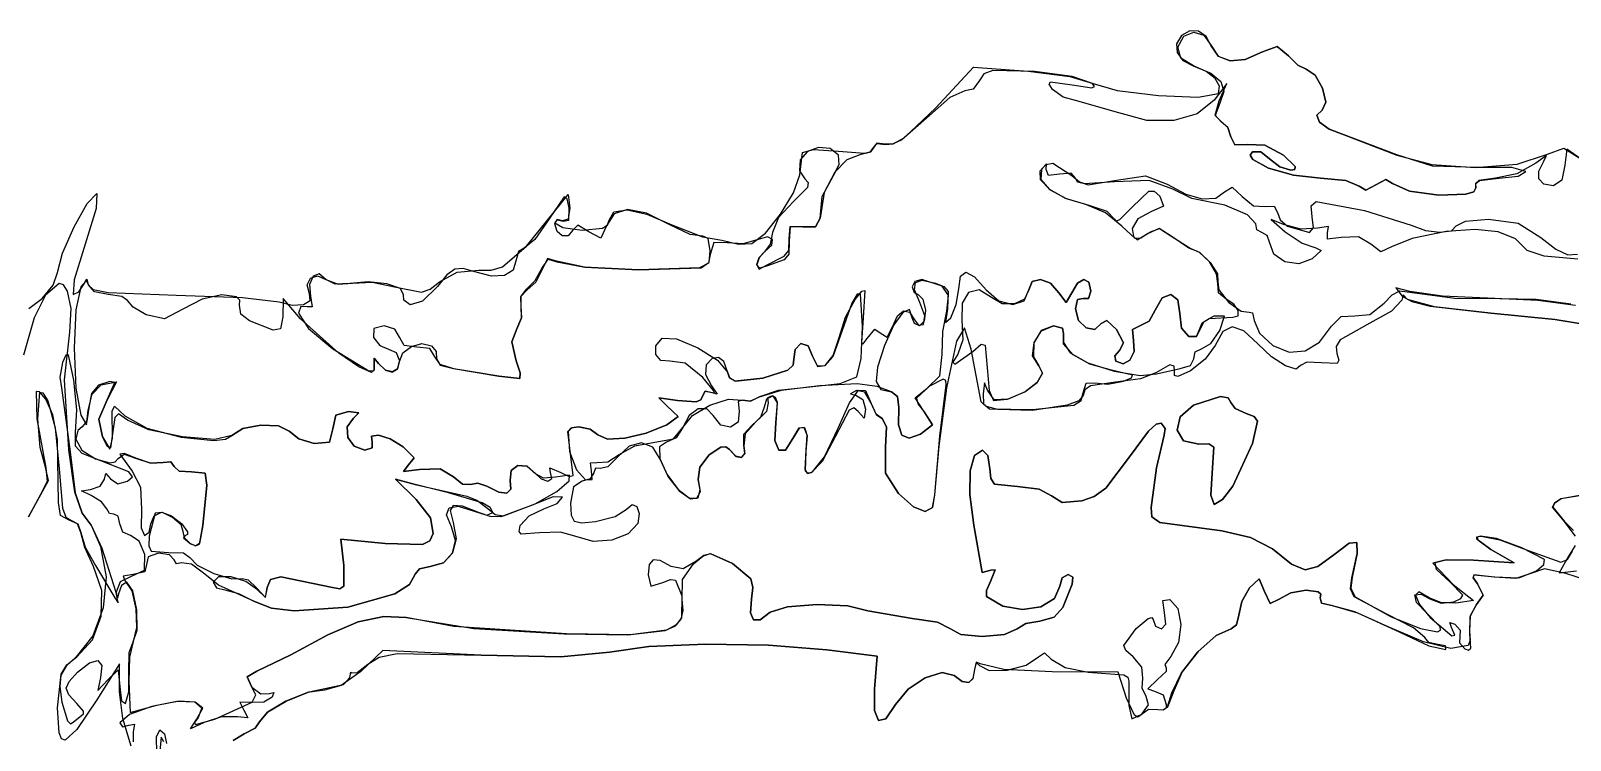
# Model space of a CAD drawing. Extents: x 0 to 397, y 0 to 706.
# Drawn here: x 139.5 to 209.4, y 542.5 to 574.7 of the extents above; entities that cross this region are included whole.
import ezdxf

# ---------------------------------------------------------------- set-up
doc = ezdxf.new("R2010")
doc.units = 0

msp = doc.modelspace()

# ---------------------------------------------------------------- linework, layer by layer
at = {"layer": 'Layer 1', "color": 7}
for points in [[(191.793757, 574.439503), (191.572218, 574.059297), (191.601802, 573.665596), (191.860184, 573.315949), (192.325041, 573.067902), (193.118604, 572.738182), (193.580313, 572.352601), (193.717775, 571.900543), (193.538597, 571.371393), (193.326225, 570.812284), (193.586928, 570.542365), (193.89843, 570.270637), (194.0279, 569.841747), (194.207773, 569.475696), (194.789548, 569.499906), (195.581005, 569.461144), (196.424321, 569.012014), (196.950225, 568.494576), (196.945914, 568.366992), (196.764399, 568.324802), (196.259574, 568.479098), (195.794965, 568.850088), (195.387462, 569.159563), (195.019912, 569.165825), (194.914579, 569.007267), (195.026234, 568.821684), (195.747031, 568.428827), (196.875353, 568.106019), (198.10425, 567.972024), (199.249544, 567.863324), (199.85932, 567.60196), (200.160769, 567.430245), (200.612501, 567.667577), (201.06882, 567.9087), (201.374855, 567.723316), (202.146121, 567.374385), (203.47966, 567.203321), (204.705977, 567.244188), (205.06971, 567.354741), (205.155576, 567.531051), (205.154336, 567.726755), (205.32663, 567.86425), (206.209677, 567.972024), (207.073983, 568.059733), (207.433464, 568.270474), (206.785852, 568.447657), (205.228601, 568.454977), (203.190338, 568.51883), (201.563238, 569.021891), (199.178812, 569.934881), (198.503258, 570.190656), (198.063813, 570.51767), (197.932276, 570.834895), (198.18045, 571.061301), (198.347033, 571.418318), (198.201308, 572.046566), (197.862503, 572.644585), (197.449847, 572.910916), (197.071139, 573.0922), (196.645866, 573.528277), (196.138835, 573.950112), (195.465118, 573.704667), (194.688907, 573.358757), (194.001265, 573.292445), (193.465759, 573.498391), (193.145955, 573.96925), (192.906049, 574.400808), (192.559153, 574.6375), (192.167608, 574.65763), (191.793757, 574.439503)], [(139.44331, 562.055628), (140.052866, 562.503965), (140.551165, 563.113301), (140.758422, 563.681891), (140.983924, 564.557199), (141.507811, 565.754373), (142.10115, 566.811451), (142.535012, 567.266468), (142.504453, 566.592883), (142.005845, 564.973411), (141.504195, 563.353939), (141.466095, 562.680354), (141.72446, 562.809824), (141.935995, 563.121327), (142.083809, 563.38591), (142.141665, 563.121327), (142.365442, 562.914621), (143.056109, 562.773928), (146.138286, 562.65566), (149.148541, 562.556), (150.812595, 562.351565), (151.41412, 562.207461), (151.920097, 562.239867), (152.219369, 562.419579), (152.200776, 562.717396), (152.092529, 563.124976), (152.242316, 563.425068), (152.557071, 563.535455), (152.943727, 563.373916), (153.49728, 563.160044), (154.152697, 563.205993), (155.034422, 563.247797), (156.131782, 563.02396), (157.288541, 562.796991), (157.681282, 562.934316), (158.09605, 563.256088), (158.903558, 563.700412), (159.878284, 563.789135), (160.451328, 563.788827), (160.954786, 563.945945), (162.053513, 564.883805), (163.579984, 566.766582), (163.942948, 567.229118), (164.020956, 566.628293), (163.933555, 566.112663), (163.688992, 566.031745), (163.439843, 566.096568), (163.336214, 565.94602), (163.698914, 565.721389), (164.570937, 565.607353), (165.503417, 565.702074), (165.730904, 565.849745), (165.80566, 566.06667), (166.020188, 566.446243), (166.614095, 566.532557), (167.512868, 566.331336), (168.641995, 565.8483), (170.038996, 565.310314), (170.917766, 565.150858), (171.679193, 564.968825), (172.275256, 565.000575), (172.896035, 565.478501), (173.5905, 566.334517), (174.172121, 567.302054), (174.454365, 568.114546), (174.579954, 569.140072), (175.078253, 569.27232), (176.212611, 569.188403), (177.400194, 569.106338), (177.699752, 569.180812), (177.800112, 569.331983), (177.962478, 569.539328), (178.352915, 569.501669), (178.702088, 569.523343), (179.194996, 569.803647), (180.624453, 571.149143), (182.342834, 573.008988), (184.828861, 572.830835), (186.722838, 572.590594), (187.785493, 572.26251), (188.868819, 571.946636), (190.741067, 571.719629), (192.55643, 571.649586), (193.4691, 571.804604), (193.523218, 572.139297), (193.325784, 572.490625), (192.915756, 572.815297), (192.332096, 573.070019), (191.768181, 573.412787), (191.630773, 573.907161), (191.89937, 574.406772), (192.347089, 574.592785), (192.813859, 574.456536), (193.139605, 573.989358), (193.461542, 573.505931), (193.99637, 573.292445), (194.684194, 573.356243), (195.465118, 573.704667), (196.138835, 573.950112), (196.645866, 573.528277), (197.071139, 573.0922), (197.449847, 572.910916), (197.862503, 572.644585), (198.201308, 572.046566), (198.347033, 571.418318), (198.18045, 571.061301), (197.932276, 570.834895), (198.063813, 570.51767), (198.503258, 570.190656), (199.178812, 569.934881), (201.563238, 569.019422), (203.158688, 568.583416), (205.134674, 568.447613), (207.038033, 568.609003), (208.415598, 569.064577), (209.154932, 569.329029), (209.883154, 568.871961)], [(209.90291, 568.853969), (209.291899, 569.28158), (209.197354, 568.555872), (209.061314, 567.869939), (208.689001, 567.619246), (208.243927, 567.703014), (208.015812, 567.936438), (208.015107, 568.292694), (208.252262, 568.744961), (208.369075, 569.002974), (207.889253, 568.642655), (207.02702, 568.168962), (206.048105, 567.972024), (205.295321, 567.86134), (205.148438, 567.723481), (205.155576, 567.531051), (205.06971, 567.354741), (204.705977, 567.244188), (203.47966, 567.203321), (202.146121, 567.374385), (201.374855, 567.723316), (201.06882, 567.9087), (200.612501, 567.667577), (200.160769, 567.430245), (199.85932, 567.60196), (199.249544, 567.863324), (198.10425, 567.972024), (196.875353, 568.106019), (195.747031, 568.428827), (195.026234, 568.821684), (194.914579, 569.007267), (195.019912, 569.165825), (195.387462, 569.159563), (195.794965, 568.850088), (196.259574, 568.479098), (196.764399, 568.324802), (196.945914, 568.366992), (196.950225, 568.494576), (196.424321, 569.012014), (195.581005, 569.461144), (194.789548, 569.499906), (194.207773, 569.475696), (194.0279, 569.841747), (193.89843, 570.267418), (193.586928, 570.531428), (193.32521, 570.82591), (193.498733, 571.473346), (193.851511, 572.266038), (193.2786, 571.515326), (192.505922, 570.89474), (191.442434, 570.580244), (190.212589, 570.588474), (188.940841, 570.936065), (186.97234, 571.499804), (186.414245, 571.645325), (185.941875, 571.995104), (185.780237, 572.237755), (185.844156, 572.345898), (186.82382, 572.19901), (187.714894, 572.06641), (187.838283, 572.126233), (187.753743, 572.270624), (186.829906, 572.580936), (185.119197, 572.816371), (183.221031, 572.855265), (182.820347, 572.698599), (182.616943, 572.396213)], [(182.616943, 572.396213), (182.328282, 572.012611), (181.958659, 571.93619), (181.268581, 571.628259), (180.20888, 570.687709), (179.089295, 569.714174), (178.66191, 569.509436), (178.343037, 569.50555), (177.959524, 569.552117), (177.800112, 569.3722), (177.61777, 569.130767), (177.179575, 569.030358), (176.591406, 568.797128), (176.049275, 568.236607), (175.565704, 567.318811), (175.384288, 566.153101), (175.169182, 565.752477), (174.594771, 565.761164), (174.018729, 565.760371), (173.97741, 565.114522), (173.957522, 564.519298), (173.743165, 564.266444), (172.949414, 563.977166), (172.636853, 563.881343), (172.508442, 564.049838), (172.612071, 564.363017), (172.86122, 564.620633), (173.190472, 564.932097), (173.218231, 565.191207), (172.993578, 565.304995), (172.565592, 565.180492), (171.883584, 564.99374), (171.15448, 565.032678), (170.54876, 565.042335), (170.391774, 564.509861), (170.312212, 564.111734), (169.907674, 563.897659), (167.128577, 563.80748), (164.68925, 563.929188), (163.406417, 564.193772), (163.006234, 564.316406), (162.754483, 563.821238), (162.474377, 563.243961), (162.072563, 562.89449), (161.787739, 562.602258), (161.794221, 562.160006), (161.824957, 561.632162), (161.604074, 561.131306), (161.382088, 560.536478), (161.573382, 559.678919), (161.765938, 559.12584), (161.746993, 558.867706), (160.787393, 558.981477), (158.7501, 559.320496), (158.12339, 559.512231), (157.868155, 559.887058), (157.654901, 560.230267), (157.074404, 560.303336), (156.488087, 560.378433), (156.280654, 560.744308), (156.076616, 561.11499), (155.586034, 561.269242), (155.11146, 561.139596), (155.094614, 560.740075), (155.382525, 560.366351), (155.789234, 560.210908), (156.13628, 560.055465), (156.280654, 559.681741), (156.188926, 559.316726), (155.956936, 559.169596), (155.649474, 559.248552), (155.331328, 559.561796), (155.126364, 559.794895), (155.134125, 559.561796), (155.134743, 559.272783), (155.012064, 559.152574), (154.438006, 559.40583), (153.528986, 560.03033), (151.784498, 561.581451), (150.992512, 562.503965), (150.990748, 561.680934), (150.876007, 561.122442), (150.548012, 561.06322), (149.469569, 561.491845), (149.073091, 561.790648), (149.017661, 562.197401), (149.028528, 562.429984), (148.875403, 562.585065), (148.215355, 562.672196), (147.313875, 562.477744), (146.44732, 562.020659), (145.610487, 561.580304), (144.774447, 561.763837), (144.1835, 562.115071), (143.936246, 562.415771), (143.675235, 562.602566), (143.051479, 562.680354), (142.427018, 562.809824), (142.164242, 563.121327), (142.074504, 563.31972), (141.816756, 563.033132), (141.581607, 561.987548), (141.503225, 560.245083), (141.581607, 558.441434), (141.816756, 557.212295), (142.074593, 556.773792), (142.14484, 557.439131), (142.326167, 558.160562), (142.727629, 558.58566), (143.432612, 558.728755), (143.011262, 557.905857), (142.626558, 557.0352), (142.802771, 556.230161), (143.135176, 555.662762), (143.24586, 556.153961), (143.236335, 557.388684), (143.33498, 557.614286), (143.811716, 557.179487), (144.812751, 556.624038), (146.364285, 556.215697), (147.854237, 556.066648), (148.384845, 556.124416), (148.670527, 556.289075), (149.173936, 556.60598), (149.988197, 556.759769), (150.793264, 556.72663), (151.26909, 556.48275), (151.704021, 556.138924), (152.400096, 555.92395), (153.106402, 555.978057), (153.254172, 556.594934), (153.398458, 557.207841), (153.959728, 557.383392), (154.43223, 557.31266), (154.200675, 557.066245), (153.912902, 556.676117), (153.937899, 556.19894), (154.219874, 555.795053), (154.703031, 555.624794), (155.035083, 555.728423), (155.045931, 555.977572), (155.014523, 556.256504), (155.327801, 556.30323), (155.852481, 556.136769), (156.455279, 555.776136), (156.941936, 555.274485), (156.631668, 554.88396), (156.465642, 554.651832), (157.194702, 554.737205), (158.130975, 554.769396), (158.733872, 554.409474), (159.142874, 554.084389), (159.49552, 554.061987), (159.846137, 554.117594), (160.249406, 553.97979), (160.786511, 553.710731), (161.154811, 553.669346), (161.336051, 553.851004), (161.311974, 554.251076), (161.354875, 554.693708), (161.661533, 554.921928), (162.078985, 554.893568), (162.454269, 554.56646), (162.711885, 554.317311), (163.025064, 554.213682), (163.203746, 554.327673), (163.137953, 554.601738), (163.115419, 554.814066), (163.6075, 554.610204), (163.992728, 554.429957), (164.171019, 554.467594), (164.040006, 555.456872), (163.927205, 556.465552), (164.084357, 556.639858), (164.410776, 556.683128), (164.935974, 556.573458), (165.289193, 556.309536), (165.721252, 556.127144), (166.516816, 556.162207), (167.482971, 556.386381), (168.426801, 556.771322), (168.929156, 557.146105), (168.438795, 557.61799), (168.057001, 557.993125), (168.904462, 557.880104), (169.759199, 557.812282), (169.969526, 557.900543), (170.038996, 558.070957), (170.166613, 558.294221), (170.479968, 558.234646), (170.583531, 558.21032), (170.539323, 558.33188), (170.062632, 558.922563), (169.259401, 559.574232), (168.563326, 559.66128), (168.148712, 559.68431), (167.919241, 559.965375), (167.924853, 560.354919), (168.215487, 560.703386), (168.865193, 560.673951), (169.831739, 560.272115), (170.728699, 559.699887), (171.169649, 559.159277), (171.281133, 558.883101), (171.536318, 558.75539), (172.783256, 558.895752), (173.92339, 559.256908), (174.156792, 559.48273), (174.194368, 559.756177), (174.246491, 560.192916), (174.509752, 560.459264), (174.835851, 560.351137), (175.038919, 559.887411), (175.262001, 559.42084), (175.613903, 559.460285), (175.978967, 559.924518), (176.241539, 560.732314), (176.530332, 561.65183), (176.971789, 562.467629), (177.273029, 562.842907), (177.414526, 562.871383), (177.33127, 561.62202), (177.259215, 560.508829), (177.342184, 560.452726), (177.51154, 560.694214), (177.860878, 561.110404), (178.155712, 560.912231), (178.420604, 560.749027), (178.66724, 561.222675), (178.90068, 561.719117), (179.173741, 561.94565), (179.442437, 561.888483), (179.66278, 561.533825), (179.848253, 561.291158), (180.073413, 561.327098), (180.131886, 561.717799), (179.91678, 562.327576), (179.674945, 562.905647), (179.70745, 563.238978), (180.021803, 563.33683), (180.625511, 563.208463), (180.993894, 563.048263), (181.193439, 562.828829), (181.170553, 562.029831), (181.079845, 561.414366), (181.311664, 561.62202), (181.566282, 562.228842), (181.675378, 562.944937), (181.760982, 563.51781), (182.001963, 563.701514), (182.389655, 563.496346), (182.915393, 562.902604), (183.499847, 562.402618), (184.135564, 562.234884), (184.646265, 562.399862), (184.855672, 562.898018), (185.011765, 563.274217), (185.386074, 563.369197), (185.837641, 563.19622), (186.225509, 562.768548), (186.556679, 562.327488), (186.810062, 562.768548), (187.070082, 563.20666), (187.354575, 563.368051), (187.58377, 563.246535), (187.677896, 562.835929), (187.574267, 562.511594), (187.325118, 562.503965), (187.075969, 562.455723), (186.97234, 562.033359), (187.121267, 561.511237), (187.467111, 561.171346), (187.858463, 561.09842), (188.143916, 561.377192), (188.399592, 561.511512), (188.842063, 561.09497), (189.164106, 560.497231), (188.981058, 560.144233), (188.765731, 559.901433), (188.811019, 559.665513), (189.14758, 559.533315), (189.452193, 559.713094), (189.635626, 560.101034), (189.60865, 560.593319), (189.574519, 561.10154), (189.906042, 561.269242), (190.321703, 561.476499), (190.602426, 561.974798), (190.907672, 562.536685), (191.30635, 562.683705), (191.632466, 562.438348), (191.720026, 561.823103), (191.79627, 561.158558), (192.121488, 560.776058), (192.476691, 560.786201), (192.616788, 561.103789), (192.731645, 561.40052), (193.048015, 561.603323), (194.116095, 561.663648), (194.362857, 561.725345), (194.366699, 561.955616), (194.169921, 562.24125), (193.814822, 562.46904), (193.470908, 562.767358), (193.438408, 563.179182), (193.387343, 563.629316), (193.057937, 564.163521), (192.589889, 564.610017), (192.122899, 564.797022), (191.319623, 565.338536), (190.779917, 565.686728), (190.245767, 565.43802), (189.951886, 565.247034), (189.69389, 565.23041), (189.077719, 565.781625), (188.335166, 566.39515), (187.442593, 566.76764), (186.530938, 567.04957), (185.809848, 567.45225), (185.387077, 567.896006), (185.370375, 568.301166), (185.637615, 568.588063), (185.956251, 568.64927), (186.808298, 568.085619), (187.165613, 567.796407), (187.554909, 567.672163), (188.835713, 567.876774), (190.163658, 568.077901), (191.142882, 567.688743), (191.983237, 567.239304), (192.73757, 567.027196), (193.344993, 567.06049), (193.744619, 567.347254), (194.085535, 567.560597), (194.546836, 567.134176), (195.063921, 566.719662), (195.598468, 566.681915), (195.994549, 566.702067), (196.144568, 566.411334), (196.269286, 566.075567), (196.599122, 565.784712), (197.608244, 565.502578), (197.788028, 565.709835), (197.732069, 566.208134), (197.679858, 566.718471), (197.90493, 566.91369), (200.099518, 566.498955), (202.22505, 565.832073), (202.867513, 565.596737), (203.530416, 565.512809), (204.048989, 565.582339), (204.258462, 565.807378), (204.692776, 566.02244), (205.736955, 566.111826), (207.082274, 565.920311), (208.114326, 565.278211), (208.783975, 564.741509), (209.333174, 564.488209), (209.768601, 564.516756)], [(174.474474, 568.793997), (174.444003, 568.298123), (174.687904, 567.933218), (174.83703, 567.767054), (174.805644, 567.551116), (174.170379, 566.909457), (173.494942, 566.184366), (173.213998, 565.497639), (173.110369, 564.968252), (172.86122, 564.620633), (172.612071, 564.356402), (172.508442, 564.027613), (172.614231, 563.830146), (172.949414, 564.018441), (173.743165, 564.430133), (173.957522, 564.679723), (173.97741, 565.215064), (174.027063, 565.77016), (174.594771, 565.761164), (175.169182, 565.752477), (175.384288, 566.153101), (175.477774, 567.130296), (175.983658, 568.085266), (176.246037, 568.589871), (176.222136, 569.014836), (175.834119, 569.315144), (175.30875, 569.365188), (174.803158, 569.184847), (174.474474, 568.793997)], [(185.437756, 568.357963), (185.397164, 567.910856), (185.799353, 567.450486), (186.55873, 567.040982), (187.589701, 566.746473), (188.403208, 566.467999), (188.74893, 566.104064), (188.817793, 566.017039), (188.995831, 566.094451), (189.571608, 566.668509), (190.310546, 567.385266), (190.556405, 567.374451), (190.803156, 567.150051), (190.980515, 566.700348), (190.39217, 566.433206), (189.803869, 566.127745), (189.559261, 565.687081), (189.613831, 565.322353), (189.773309, 565.172995), (190.381587, 565.525156), (190.798614, 565.682892), (191.30904, 565.348767), (192.184282, 564.797022), (192.626776, 564.595933), (193.097977, 564.133138), (193.42551, 563.619344), (193.436997, 563.26526), (193.482197, 562.896254), (193.927711, 562.345215), (194.506576, 561.927305), (194.872451, 561.87849), (195.023395, 561.859219), (195.086234, 561.512659), (195.338382, 560.937939), (195.944543, 560.370364), (196.682819, 560.074377), (197.404426, 560.132371), (198.060285, 560.528171), (198.601314, 561.245606), (199.046917, 561.695618), (199.666351, 561.725737), (200.351931, 561.782181), (200.993854, 562.292651), (201.352067, 562.664948), (201.702144, 562.846645), (202.716822, 562.72304), (204.208456, 562.52619), (206.244602, 562.505023), (207.893035, 562.482032), (209.473138, 562.260504)], [(209.793196, 564.287611), (208.263551, 564.420255), (207.490614, 564.685191), (206.957247, 565.211404), (206.173253, 565.528331), (205.129306, 565.638089), (203.816078, 565.542795), (202.268309, 565.229925), (201.329346, 564.854878), (200.837618, 564.631128), (200.384254, 564.96565), (199.829599, 565.305199), (199.050048, 565.271156), (198.414562, 565.194515), (198.429158, 565.48882), (198.473785, 565.778009), (197.965961, 565.697311), (197.208811, 565.648408), (196.422557, 565.859589), (195.871386, 566.086249), (196.497346, 565.533975), (197.269621, 565.022271), (197.887644, 564.804783), (198.12815, 564.687529), (197.728894, 564.30913), (197.114129, 564.081572), (196.482926, 564.170621), (195.990432, 564.516249), (195.79179, 565.05843), (195.688161, 565.37205), (195.439012, 565.502578), (195.215836, 565.616746), (195.174428, 565.890987), (194.796427, 566.299548), (193.763317, 566.73589), (192.26401, 567.044571), (191.39159, 567.468963), (190.326377, 567.866367), (188.745755, 567.797046), (187.389809, 567.706911), (187.073472, 567.790696), (186.97234, 567.962852), (186.779194, 568.200404), (186.257965, 568.145591), (185.747936, 568.085751), (185.640603, 568.354788), (185.65639, 568.612889), (185.437756, 568.357963)], [(163.083625, 566.119939), (162.424239, 565.185563), (161.937096, 564.797022), (161.679436, 564.63836), (161.572324, 564.256919), (161.436152, 563.797095), (161.052858, 563.546159), (160.46028, 563.514961), (159.696251, 563.714346), (159.175528, 563.87018), (158.788024, 563.838392), (158.431211, 563.578863), (158.002563, 563.051476), (157.327214, 562.380493), (156.766429, 562.216451), (156.476754, 562.428867), (156.45669, 562.679648), (156.32108, 562.96391), (155.705714, 563.177859), (154.858176, 563.269703), (154.02605, 563.187649), (153.360093, 563.151886), (152.943374, 563.362979), (152.635482, 563.620491), (152.356131, 563.514365), (152.196306, 563.143458), (152.24699, 562.606623), (152.320809, 562.126889), (152.085065, 562.127904), (151.807385, 562.14541), (151.69454, 561.836156), (152.153681, 561.143785), (153.257347, 560.227841), (154.886696, 559.222512), (155.137394, 559.240317), (155.134125, 559.561796), (155.126364, 559.794895), (155.331328, 559.561796), (155.645158, 559.253369), (155.9531, 559.168184), (156.187488, 559.300355), (156.280654, 559.643994), (156.437585, 560.036173), (156.820934, 560.328207), (157.299532, 560.456199), (157.742213, 560.356253), (157.944796, 560.096476), (157.955291, 559.767113), (158.130886, 559.479599), (158.730344, 559.321202), (160.787393, 558.981477), (161.746993, 558.867706), (161.765938, 559.12584), (161.573382, 559.678919), (161.382088, 560.536478), (161.604074, 561.131306), (161.827471, 561.625504), (161.802688, 562.137429), (161.793824, 562.588191), (162.054572, 562.935765), (162.445582, 563.322145), (162.749544, 563.866746), (163.037499, 564.287963), (163.428642, 564.17578), (164.695732, 563.923896), (167.128577, 563.80748), (169.977921, 563.901275), (170.338554, 564.160054), (170.391774, 564.665789), (170.294363, 565.226088), (170.060163, 565.339242), (169.483018, 565.403668), (168.560856, 565.846184), (167.4962, 566.372523), (166.64073, 566.539525), (166.027155, 566.347685), (165.688185, 565.7975), (165.420603, 565.245844), (164.884204, 565.532917), (164.374748, 565.835292), (164.13067, 565.588656), (163.936736, 565.351231), (163.671397, 565.350046), (163.437081, 565.545248), (163.336214, 565.896984), (163.448574, 566.076768), (163.718625, 566.013401), (163.970377, 566.056351), (163.983209, 566.609948), (163.898559, 567.032306), (163.764531, 567.115435), (163.083625, 566.119939)], [(139.431337, 552.600544), (139.988308, 553.616076), (140.34232, 554.244153), (140.202091, 554.850799), (139.959115, 555.739226), (139.864835, 557.035906), (139.944343, 558.250521), (140.078404, 558.225639), (140.316744, 557.854351), (140.646327, 556.630167), (140.820864, 554.767543), (140.978247, 552.988749), (141.134147, 552.579471), (141.350736, 552.449792), (141.679922, 552.284427), (141.816756, 551.886758), (142.00924, 551.214231), (142.471865, 550.387452), (143.358043, 548.922012), (143.50745, 548.688043), (143.413738, 549.15952), (142.772784, 551.162858), (142.302796, 552.194028), (141.877787, 552.764823), (141.534666, 553.709518), (141.262189, 555.639258), (141.074643, 558.814304), (141.30805, 560.973614), (141.37327, 562.054349), (141.2128, 562.838751), (141.020734, 563.121712), (140.831976, 563.19347), (140.207736, 562.657071)], [(179.564002, 563.033132), (179.645538, 562.783983), (179.841638, 562.680354), (180.053393, 562.473097), (180.172544, 561.974798), (180.112969, 561.476499), (179.894908, 561.269242), (179.661192, 561.372871), (179.564002, 561.62202), (179.445099, 562.008858), (179.142212, 561.877475), (178.736071, 561.307744), (178.307407, 560.379536), (177.988738, 559.393158), (177.930552, 558.74247), (178.139727, 558.380971), (178.623143, 558.262162), (178.891298, 558.051466), (178.957577, 557.556606), (178.936377, 556.766863), (179.08881, 556.306758), (179.421425, 556.168188), (179.940769, 556.34305), (180.484223, 556.776835), (180.093169, 557.388684), (179.702688, 558.000974), (180.250155, 558.436787), (180.812704, 558.998631), (180.925725, 559.963963), (180.957211, 561.007393), (181.129984, 561.930701), (181.218884, 562.637447), (180.924667, 563.071938), (180.000521, 563.368315), (179.685176, 563.27866), (179.564002, 563.033132)], [(184.855672, 562.898018), (184.665971, 562.478813), (184.209074, 562.256888), (183.653289, 562.267334), (183.166924, 562.54524), (182.605549, 562.89411), (182.123186, 562.785085), (181.827023, 562.300021), (181.824251, 561.520773), (181.858602, 560.631375), (181.638689, 559.984072), (181.407488, 559.614719), (181.503311, 559.519507), (182.323079, 560.094491), (182.688557, 560.438329), (182.879145, 560.388003), (183.056857, 558.335187), (183.251194, 557.878516), (183.885532, 557.931962), (184.680606, 558.270684), (185.2402, 558.695991), (185.47859, 559.116932), (185.31005, 559.442558), (185.025926, 559.898385), (185.097898, 560.507374), (185.442458, 561.040625), (185.976095, 561.269242), (186.395416, 561.164864), (186.441409, 560.913642), (186.438234, 560.510813), (186.738801, 560.041575), (187.53926, 559.582495), (188.73451, 559.203154), (189.911571, 559.004192), (190.657459, 559.086252), (191.734843, 559.328963), (192.207301, 559.458433), (192.352204, 559.769935), (192.419585, 560.082188), (192.704982, 560.21373), (193.129727, 560.459837), (193.531189, 561.04805), (193.738622, 561.707436), (193.266605, 561.709862), (192.807685, 561.4496), (192.616788, 561.062867), (192.472193, 560.780689), (192.121488, 560.776058), (191.79627, 561.158558), (191.720026, 561.823103), (191.632466, 562.438348), (191.30635, 562.683705), (190.907672, 562.536685), (190.602426, 561.974798), (190.321703, 561.476499), (189.906042, 561.269242), (189.574519, 561.10154), (189.60865, 560.593319), (189.635626, 560.101034), (189.452193, 559.713094), (189.14758, 559.533315), (188.811019, 559.665513), (188.765731, 559.901433), (188.981058, 560.144233), (189.164106, 560.497231), (188.842063, 561.09497), (188.399592, 561.511512), (188.143916, 561.377192), (187.858463, 561.09842), (187.467111, 561.171346), (187.121267, 561.511237), (186.97234, 562.033359), (187.075969, 562.455723), (187.325118, 562.503965), (187.574267, 562.511594), (187.677896, 562.835929), (187.58377, 563.246535), (187.354575, 563.368051), (187.070082, 563.20666), (186.810062, 562.768548), (186.556679, 562.327488), (186.225509, 562.768548), (185.837641, 563.19622), (185.386074, 563.369197), (185.011765, 563.274217), (184.855672, 562.898018)], [(209.676074, 562.180909), (207.974196, 562.418979), (206.022352, 562.506434), (203.650361, 562.610813), (202.158375, 562.828168), (201.527872, 562.987403), (201.812299, 562.606623)], [(140.207736, 562.657071), (139.684979, 561.63219), (139.200951, 559.930935)], [(201.794308, 562.432351), (201.325157, 561.926688), (200.204337, 561.306989), (199.000923, 560.626657), (198.814679, 560.3276), (198.851081, 560.003475), (198.930202, 559.706551), (198.859636, 559.549758), (198.142703, 559.580494), (197.478995, 559.621548), (197.202902, 559.467605), (197.005374, 559.293316), (196.51353, 559.449922), (195.87848, 559.861255), (195.251334, 560.45115), (194.61769, 561.041794), (194.095633, 561.226865), (193.668298, 561.005733), (193.318816, 560.377772), (192.871874, 559.75475), (192.199672, 559.214972), (191.624903, 558.963259), (191.474897, 559.009434), (191.470259, 559.204432), (191.452483, 559.432955), (191.260312, 559.494063), (190.624651, 559.135993), (189.933382, 558.858048), (188.790205, 558.708426), (187.660963, 558.53874), (187.404019, 558.360466), (187.322296, 558.107646), (187.125249, 557.859686), (186.607408, 557.659149), (185.033252, 557.426652), (183.447652, 557.462773), (182.915507, 557.598009), (182.698435, 557.820131), (182.240529, 560.210908), (181.931098, 561.179063), (181.57907, 560.563686), (181.114109, 558.447018), (180.779322, 555.801183), (180.582472, 553.59632), (180.485172, 553.02347), (180.155434, 552.84336), (179.629376, 553.054635), (178.943113, 553.65594), (178.347403, 554.583482), (178.347271, 555.766611), (178.393, 556.665313), (178.215684, 557.035906), (177.923408, 557.254011), (177.688281, 557.778504), (177.417965, 558.259957), (177.029645, 558.33554), (176.764797, 558.184772), (177.006361, 558.122109), (177.316277, 557.92107), (177.442042, 557.476878), (177.376646, 557.070919), (177.109373, 557.37669), (176.917798, 557.545951), (176.700723, 557.433531), (176.06903, 556.230161), (175.474021, 555.103598), (174.979784, 554.592389), (174.805999, 554.583852), (174.700059, 554.748725), (174.748582, 555.624794), (174.79704, 556.298523), (174.665018, 556.652965), (174.42379, 556.625614), (174.144626, 556.153961), (173.813142, 555.626475), (173.510199, 555.625279), (173.33009, 556.064813), (173.367104, 556.859517), (173.440085, 557.778901), (173.362292, 558.014573), (173.209059, 558.09424), (172.993688, 557.997711), (173.022792, 557.765451), (172.943505, 557.377571), (172.467873, 556.906084), (171.972572, 556.369685), (171.921772, 555.823761), (171.969122, 555.453454), (171.815057, 555.284892), (171.548809, 555.341756), (171.259608, 555.647725), (171.094163, 555.768936), (170.866128, 555.749777), (170.341415, 555.405013), (169.923726, 554.842762), (169.851318, 554.292351), (169.922447, 553.840531), (169.826624, 553.449565), (169.493987, 553.39538), (168.997243, 553.775179), (168.488063, 554.432526), (168.11812, 555.210985), (167.778995, 555.753525), (167.278376, 555.95032), (166.711147, 555.797468), (166.172196, 555.291066), (165.737838, 554.858428), (165.388676, 554.782713), (165.184859, 554.798764), (165.100104, 554.587274), (164.944661, 554.323484), (164.570937, 554.213682), (164.176708, 553.959241), (164.04177, 553.216379), (164.071591, 552.675217), (164.216836, 552.396523), (164.56118, 552.319441), (165.188299, 552.383117), (166.070199, 552.61132), (166.58036, 552.929217), (166.841223, 553.147526), (167.06177, 553.058025), (167.171258, 552.746605), (167.098944, 552.299156), (166.662977, 551.827326), (165.91705, 551.536009), (165.076269, 551.473159), (164.355742, 551.686733), (163.588142, 551.904706), (162.638772, 551.869472), (161.811155, 551.801827), (161.70929, 551.93456), (161.767763, 552.196145), (162.16649, 552.642629), (162.832447, 552.953912), (163.437461, 553.197946), (163.688992, 553.482726), (163.259308, 553.497013), (162.226374, 553.090084), (160.886479, 552.601398), (160.399111, 552.609369), (159.916737, 552.769409), (159.143486, 553.076276), (158.711779, 553.11641), (158.584278, 552.876416), (158.723642, 552.3429), (158.852946, 551.598164), (158.689951, 550.95516), (158.281423, 550.503582), (157.674127, 550.333124), (157.188352, 550.231833), (156.98621, 549.98846), (156.737817, 549.51865), (156.069505, 549.099652), (153.934328, 548.492461), (151.503081, 548.323618), (150.464683, 548.452556), (149.698169, 548.749856), (148.531885, 549.27479), (148.063087, 549.485751), (147.448504, 549.993046), (146.84102, 550.438913), (146.39017, 550.501399), (146.150016, 550.456552), (146.050092, 550.643216), (145.840277, 550.875697), (145.335717, 550.94096), (144.867889, 550.776478), (144.795613, 550.433666), (144.716503, 550.098791), (144.187071, 549.975054), (143.732208, 549.899648), (143.809952, 549.710471), (144.121322, 549.228361), (144.312308, 548.422699), (144.34613, 547.565509), (144.186013, 546.928816), (144.025455, 546.230536), (143.990574, 545.120829), (144.045607, 543.718184), (145.256341, 544.052617), (146.273086, 544.239887), (146.984469, 544.190289), (147.301688, 543.930479), (147.135943, 543.487114), (146.972507, 543.252881), (147.01882, 543.163969), (147.890182, 543.405975), (149.590043, 544.176486), (149.753908, 544.509437), (149.555294, 544.892229), (149.363559, 545.32716), (149.802592, 545.592493), (151.341762, 546.323449), (153.025219, 547.245368), (154.411813, 547.82108), (155.573246, 548.073868), (156.581221, 548.027014), (159.655902, 547.521263), (163.760606, 547.285122), (166.652911, 547.235639), (168.341428, 547.430599), (168.81329, 547.642802), (169.079032, 547.943786), (169.170265, 548.342773), (169.118598, 548.848987), (169.13315, 549.74447), (169.635065, 550.462946), (170.056227, 550.810576), (170.394243, 550.928349), (171.405305, 550.47988), (172.231688, 549.785216), (172.327246, 549.390011), (172.266436, 548.858512), (172.215322, 548.233108), (172.355998, 547.914522), (172.665147, 547.919059), (173.119453, 548.263023), (173.900157, 548.513743), (175.246837, 548.612758), (176.638695, 548.552692), (177.554931, 548.32617), (179.555535, 547.979389), (180.712868, 547.807057), (181.265098, 547.522542), (181.768694, 547.257842), (182.746192, 547.166545), (183.748495, 547.250335), (184.326505, 547.5109), (184.721352, 547.760049), (185.364378, 547.863678), (186.010844, 548.041655), (186.402251, 548.481039), (186.825584, 549.539374), (186.858393, 549.850744), (186.648843, 549.980346), (186.3791, 549.822654), (186.266784, 549.443771), (186.024977, 548.888735), (185.406799, 548.516626), (184.573119, 548.38337), (183.684802, 548.544892), (182.944056, 548.979868), (182.932029, 549.257978), (183.112949, 549.666726), (183.327173, 550.18262), (183.12706, 550.178607), (182.739004, 550.07101), (182.366118, 552.220486), (182.184095, 553.607725), (182.194756, 554.682921), (182.390228, 555.377976), (182.76264, 555.624794), (182.995077, 555.376041), (183.091782, 554.777774), (183.133272, 554.333296), (183.307285, 554.081831), (184.350141, 553.966385), (185.322662, 553.856186), (185.893545, 553.540934), (186.376763, 553.252671), (187.265851, 553.318684), (187.831834, 553.522094), (188.351746, 553.894771), (189.433672, 555.313291), (190.299918, 556.489453), (190.643844, 556.797604), (190.865598, 556.851756), (191.052262, 556.598549), (191.007415, 556.295072), (190.65887, 554.820107), (190.421803, 553.016001), (190.439282, 552.596559), (190.812196, 552.335404), (193.620089, 551.959078), (194.929953, 551.658643), (195.92761, 551.139927), (196.78814, 550.448163), (197.40403, 550.18628), (197.977123, 550.335163), (198.709264, 550.875697), (199.407053, 551.395912), (199.746564, 551.435643), (199.774328, 550.936815), (199.536881, 549.841351), (199.47961, 549.349436), (199.679051, 548.966462), (201.313471, 548.060881), (202.645368, 547.526577), (203.410428, 547.376315), (203.55779, 547.443258), (203.53632, 547.603879), (202.950714, 548.20305), (202.464321, 548.712726), (202.389091, 549.051482), (202.680001, 549.090552), (203.074892, 548.879326), (203.588801, 548.675729), (204.165681, 548.732217), (204.480596, 548.88136), (204.564894, 549.038208), (203.993878, 549.622276), (203.376456, 550.199741), (203.31456, 550.528298), (203.856907, 550.654053), (205.052212, 550.623108), (206.904297, 550.509513), (205.845963, 551.112763), (205.206591, 551.581881), (205.209456, 551.693553), (205.398244, 551.724304), (206.246261, 551.546052), (207.575986, 551.053144), (209.023655, 550.541439), (209.313754, 550.663809), (209.548721, 551.036211)], [(176.822564, 562.290887), (176.213669, 560.589439), (175.959421, 559.857943), (175.601291, 559.45076), (175.255662, 559.437409), (175.038919, 559.887411), (174.835851, 560.351137), (174.509752, 560.459264), (174.246491, 560.192916), (174.194368, 559.756177), (174.156792, 559.48273), (173.92339, 559.256908), (172.783256, 558.895752), (171.516827, 558.755875), (171.271211, 558.905177), (171.16083, 559.225599), (171.008342, 559.642478), (170.768276, 559.833832), (170.485745, 559.787128), (170.20586, 559.48983), (170.183547, 559.059044), (170.44963, 558.540151), (170.708745, 558.155712), (170.479968, 558.22371), (170.164364, 558.294574), (170.038996, 558.070957), (169.969526, 557.900543), (169.759199, 557.812282), (168.904462, 557.880104), (168.057001, 557.993125), (168.438795, 557.61799), (168.929156, 557.146105), (168.426801, 556.771322), (167.482971, 556.386381), (166.516816, 556.162207), (165.721252, 556.127144), (165.289193, 556.309536), (164.938091, 556.573458), (164.418184, 556.683128), (164.102745, 556.639036), (163.941757, 556.472211), (164.007198, 555.563058), (164.312351, 554.724019), (164.724395, 554.280004), (165.038103, 554.296673), (164.997798, 554.67688), (164.953922, 555.050956), (165.248976, 555.057527), (165.739294, 555.092584), (166.264271, 555.427944), (166.963477, 555.816132), (167.873292, 555.977572), (168.730146, 556.13985), (169.147526, 556.653495), (169.58647, 557.193311), (170.375458, 557.664733), (171.228343, 557.937981), (171.858978, 557.883279), (172.222912, 557.850118), (172.637912, 558.055082), (173.493971, 558.338583), (174.918621, 558.49429), (176.299394, 558.653173), (177.0494, 558.944082), (177.250484, 559.775051), (177.310809, 561.232553), (177.208239, 562.713427), (177.068417, 562.701884), (176.822564, 562.290887)], [(210.784855, 561.223734), (208.751972, 561.556844), (205.845963, 561.836509), (203.278268, 562.121333), (202.058891, 562.467276), (201.859528, 562.66492), (201.794308, 562.432351)], [(201.812299, 562.606623), (202.259065, 562.363377), (203.079522, 562.155023), (205.853019, 561.840742), (208.754044, 561.555389), (210.784855, 561.214209)], [(185.086389, 560.488192), (185.06434, 559.855969), (185.31005, 559.442558), (185.4773, 559.118564), (185.24311, 558.698725), (184.693405, 558.275447), (183.914108, 557.941134), (183.284663, 557.906298), (182.98489, 558.344007), (182.846822, 558.674251), (182.779926, 558.172909), (182.807382, 557.726215), (183.069954, 557.497869), (185.029239, 557.467353), (186.909854, 557.664909), (187.238594, 557.877822), (187.322296, 558.220182), (187.456616, 558.660757), (187.853932, 558.672443), (188.453523, 558.612691), (189.152861, 558.754288), (189.51701, 558.911516), (189.571035, 559.026809), (188.620519, 559.250646), (187.637095, 559.526067), (186.870828, 559.952498), (186.434629, 560.443753), (186.441409, 560.913642), (186.395416, 561.164864), (185.976095, 561.269242), (185.42316, 561.054268), (185.086389, 560.488192)], [(140.983142, 559.596722), (140.857685, 558.932617), (140.935164, 558.446312), (141.321103, 555.547183), (141.551952, 553.682398), (141.877787, 552.764823), (142.28454, 552.217796), (142.710343, 551.243997), (142.954757, 549.873316), (142.825745, 548.464238), (142.36263, 547.19453), (141.604736, 546.241958), (141.143578, 545.810212), (140.90606, 545.400494), (140.855337, 544.895657), (140.954567, 544.178559), (141.205612, 543.341814), (141.338395, 543.201204), (141.461156, 543.272625), (141.931762, 543.647981), (141.93013, 543.769381), (141.627667, 544.121762), (141.265116, 544.52104), (141.148727, 544.820439), (141.281245, 545.126451), (141.665414, 545.545574), (142.199768, 545.974078), (142.578977, 546.070596), (142.761137, 545.844718), (142.704345, 545.306038), (142.589604, 544.712709), (143.033135, 545.197029), (143.504402, 545.646204), (143.580646, 544.873532), (143.655259, 544.236371), (143.834646, 544.119645), (143.984268, 544.645813), (143.987046, 545.55404), (144.006008, 546.443438), (144.193774, 546.924583), (144.371916, 547.449467), (144.349173, 548.367224), (144.17403, 549.239407), (143.894971, 549.627568), (143.6557, 549.472125), (143.521732, 549.098401), (143.471682, 548.905961), (143.433538, 549.186595), (143.615968, 549.663551), (144.145796, 549.90979), (144.699349, 550.172742), (144.721883, 550.87993), (144.461885, 551.490412), (144.068538, 551.744236), (143.72405, 551.899679), (143.580646, 552.273403), (143.502991, 552.621154), (143.316062, 552.714375), (143.111054, 552.751549), (142.98939, 552.965201), (142.756468, 553.278997), (142.283834, 553.557868), (141.8366, 553.775752), (142.257728, 553.83621), (142.695394, 553.983053), (142.880382, 554.301876), (142.942162, 554.558346), (143.15449, 554.320574), (143.48544, 554.09043), (143.930955, 554.211918), (144.161545, 554.417042), (143.998467, 554.630798), (141.867556, 555.462163), (141.567959, 555.800257), (141.5684, 556.42172), (141.622508, 557.446451), (141.500667, 558.799796), (141.249313, 559.945972), (141.130581, 559.939026), (140.983142, 559.596722)], [(142.610506, 558.566257), (142.299136, 558.190063), (142.169534, 557.535792), (142.083192, 556.933512), (141.87567, 556.683128), (141.66784, 556.518513), (141.581453, 556.122917), (141.856366, 555.625296), (142.475569, 555.220378), (143.130755, 555.047831), (143.375496, 555.092342), (143.513618, 555.247322), (143.77582, 555.440864), (144.342294, 555.24203), (144.987172, 555.032303), (145.548442, 555.057527), (145.902719, 555.086499), (146.050092, 554.886077), (146.283322, 554.661357), (146.843842, 554.632429), (147.452385, 554.574177), (147.534935, 554.037293), (147.358546, 552.197556), (147.197326, 551.377611), (147.039458, 551.276111), (146.813856, 551.355122), (146.515759, 551.641842), (146.461078, 551.921683), (146.360399, 552.232321), (145.978434, 552.568458), (145.520732, 552.792874), (145.192841, 552.768351), (144.911325, 551.722364), (144.893879, 551.276022), (145.000357, 551.03136), (145.785508, 550.975886), (146.470736, 550.954895), (146.755648, 550.745521), (147.092794, 550.398167), (147.854992, 550.025943), (148.668388, 549.776352), (149.159125, 549.796901), (149.41749, 549.738914), (149.796242, 549.35734), (150.194528, 548.929729), (150.272139, 549.390854), (150.417682, 549.755428), (150.898849, 549.876453), (153.236885, 549.387326), (153.575084, 549.331791), (153.75569, 549.443638), (153.758291, 550.389216), (153.619297, 551.57843), (155.634717, 551.385814), (157.326288, 551.339247), (157.660766, 551.506563), (157.817708, 551.834547), (157.684843, 552.549143), (157.044771, 553.38677), (156.104265, 554.297643), (156.98621, 554.061635), (159.342414, 553.53529), (159.794102, 553.357843), (160.296326, 552.969787), (160.632612, 552.704613), (161.009379, 552.642806), (162.438394, 553.184981), (163.433763, 553.745942), (163.990749, 554.227793), (164.003422, 554.491892), (163.365847, 554.399596), (162.821864, 554.355807), (162.463088, 554.551996), (162.083251, 554.887168), (161.662503, 554.921972), (161.354269, 554.696558), (161.311974, 554.251076), (161.336051, 553.851004), (161.154811, 553.669346), (160.786511, 553.710731), (160.249406, 553.97979), (159.846137, 554.117594), (159.49552, 554.061987), (159.142874, 554.084389), (158.733872, 554.409474), (158.130975, 554.769396), (157.194702, 554.737205), (156.465642, 554.651832), (156.631668, 554.88396), (156.941936, 555.274485), (156.455279, 555.776136), (155.852481, 556.136769), (155.327801, 556.30323), (155.014523, 556.256504), (155.045931, 555.977572), (155.035083, 555.728423), (154.703031, 555.624794), (154.219874, 555.795053), (153.937899, 556.19894), (153.912902, 556.676117), (154.200675, 557.066245), (154.43223, 557.31266), (153.959728, 557.383392), (153.398458, 557.207841), (153.254172, 556.594934), (153.106402, 555.978057), (152.400096, 555.92395), (151.704021, 556.138924), (151.26909, 556.48275), (150.793264, 556.72663), (149.988197, 556.759769), (149.173936, 556.60598), (148.670527, 556.289075), (147.892525, 556.11117), (146.421876, 556.22897), (144.892423, 556.549772), (143.93801, 556.980873), (143.526583, 557.277294), (143.36016, 557.099053), (143.160443, 555.724674), (143.029315, 555.786041), (142.802771, 556.230161), (142.626558, 557.0352), (143.011262, 557.905857), (143.358572, 558.698549), (143.128043, 558.737211), (142.610506, 558.566257)], [(180.347875, 558.521454), (179.753444, 557.979631), (179.822412, 557.724479), (180.112572, 557.367165), (180.480828, 556.774806), (179.940769, 556.34305), (179.421425, 556.168188), (179.08881, 556.306758), (178.936377, 556.766863), (178.957577, 557.556606), (178.891298, 558.051466), (178.623143, 558.262162), (177.972268, 558.509812), (177.064851, 558.634575), (175.358756, 558.548794), (173.61939, 558.321991), (172.612159, 558.023684), (172.213035, 557.842268), (171.851217, 557.887865), (171.665964, 557.831597), (171.70058, 557.389037), (171.653633, 556.890727), (171.313892, 556.669634), (170.874336, 556.758501), (170.527946, 557.19007), (170.244131, 557.504798), (169.845453, 557.490946), (169.442741, 557.191806), (169.14682, 556.650672), (168.840433, 556.175216), (168.40387, 555.977572), (168.088382, 555.771732), (168.104317, 555.244984), (168.415727, 554.533492), (168.986659, 553.773415), (169.443777, 553.435597), (169.790067, 553.439422), (169.950818, 553.739978), (169.851318, 554.292351), (169.923726, 554.842762), (170.341415, 555.405013), (170.866128, 555.749777), (171.094163, 555.768936), (171.259608, 555.647725), (171.551212, 555.338267), (171.815762, 555.285554), (171.965748, 555.463227), (171.913658, 555.844927), (171.91432, 556.350106), (172.277725, 556.744159), (172.689726, 557.125335), (172.86122, 557.582712), (172.969479, 557.943912), (173.229873, 558.09424), (173.439114, 557.766201), (173.367104, 556.859517), (173.33009, 556.064813), (173.510199, 555.625279), (173.813142, 555.626475), (174.144626, 556.153961), (174.426766, 556.632218), (174.666076, 556.650761), (174.793269, 556.276794), (174.739057, 555.577522), (174.702842, 554.688499), (174.831368, 554.564175), (175.033274, 554.635957), (175.584104, 555.315783), (176.209083, 556.623861), (176.714945, 557.777032), (177.121191, 558.339818), (177.443564, 558.324025), (177.697806, 557.741462), (177.926186, 557.243163), (178.215684, 557.035906), (178.393, 556.665313), (178.347271, 555.766611), (178.347403, 554.583482), (178.943113, 553.65594), (179.629128, 553.054685), (180.155567, 552.843492), (180.487999, 553.023618), (180.591997, 553.59632), (180.813542, 556.254856), (181.104584, 558.583896), (181.090031, 558.784781), (180.975202, 558.842659), (180.347875, 558.521454)], [(144.089881, 542.184084), (143.725053, 543.434787), (143.573943, 544.64352), (143.56724, 545.923399), (142.535718, 544.280865), (141.63636, 542.947011), (141.094487, 542.453475), (140.932235, 542.516699), (140.828906, 542.783851), (140.758422, 543.921737), (140.91898, 545.447413), (141.182434, 545.876843), (141.623786, 546.232785), (142.346871, 547.013422), (142.739359, 548.082621), (142.766589, 549.255338), (142.393901, 550.34653), (141.986266, 551.202237), (141.816756, 551.886758), (141.657389, 552.284427), (141.274183, 552.449792), (140.890405, 552.655903), (140.80005, 553.243542), (140.758907, 556.09831), (140.54342, 557.218943), (140.222199, 557.938665), (139.931494, 558.273561), (139.787268, 558.279184), (139.819327, 557.035906)], [(194.0279, 557.782737), (194.233305, 557.508849), (194.727106, 557.288142), (195.089889, 557.155007), (195.247057, 556.942993), (195.021676, 555.92395), (194.119049, 553.991035), (193.656772, 553.382212), (193.277541, 553.155348), (193.120643, 553.571009), (193.187583, 554.570341), (193.257918, 555.76467), (193.034538, 555.910787), (192.575513, 555.893258), (191.884278, 556.038382), (191.594349, 556.524025), (191.73503, 557.135081), (192.335624, 557.656443), (193.559058, 558.054685), (193.904968, 558.003758), (194.0279, 557.782737)], [(192.335624, 557.656443), (191.73503, 557.135081), (191.594349, 556.524025), (191.884278, 556.038382), (192.575513, 555.893258), (193.034538, 555.910787), (193.257918, 555.76467), (193.187583, 554.570341), (193.120643, 553.571009), (193.277541, 553.155348), (193.656772, 553.382212), (194.119049, 553.991035), (195.021676, 555.92395), (195.247057, 556.942993), (195.089889, 557.155007), (194.727106, 557.288142), (194.233305, 557.508849), (194.0279, 557.782737), (193.904968, 558.003758), (193.559058, 558.054685), (192.335624, 557.656443)], [(139.819327, 557.035906), (140.222199, 554.817991), (140.278688, 554.194412), (139.958674, 553.583268), (139.428774, 552.594161)], [(148.726795, 542.445405), (149.225094, 542.748397), (149.723393, 543.000545), (149.93065, 543.292381), (150.2828, 543.727874), (151.134152, 544.231035), (152.177063, 544.651778), (153.103888, 544.840018), (153.739153, 544.98717), (154.02993, 545.306038), (154.075306, 545.549498), (154.119889, 545.51594), (154.353031, 545.535608), (154.85155, 545.907171), (155.356552, 546.230343), (156.169, 546.388316), (159.993642, 546.30828), (163.613938, 546.24672), (165.818713, 546.456094), (167.605445, 546.713732), (170.174286, 546.820161), (173.031524, 546.770221), (175.683444, 546.558752), (177.976501, 546.276177), (177.857968, 544.77687), (177.858541, 543.799753), (178.036385, 543.34274), (178.363587, 543.426403), (178.812232, 544.071314), (179.385458, 544.770294), (180.158477, 545.293029), (180.922567, 545.535635), (181.469003, 545.394232), (181.836741, 545.114154), (182.129404, 545.068397), (182.328139, 545.251704), (182.414095, 545.658815), (182.484078, 545.972964), (182.615179, 545.848963), (183.063229, 545.614123), (183.879712, 545.633945), (184.734294, 545.859877), (185.296644, 546.243369), (185.573928, 546.417509), (185.878728, 546.135771), (186.502131, 545.757064), (187.554424, 545.539224), (189.177202, 545.415046), (189.351916, 545.322618), (189.400158, 545.129649), (189.400158, 544.028276), (189.532494, 543.423923), (189.98577, 543.642689), (190.300756, 544.065361), (190.190028, 544.434323), (190.006407, 544.822467), (190.04292, 545.277815), (189.993178, 545.769103), (189.602653, 546.243721), (189.266483, 546.52047), (189.169397, 546.758028), (189.734945, 547.528186), (190.275356, 547.98499), (190.439745, 548.028199), (190.50012, 547.930353), (190.610672, 547.634108), (190.876534, 547.5109), (191.082733, 547.718598), (191.015881, 548.258084), (190.942415, 548.798099), (191.256829, 548.846518), (191.623299, 548.438772), (191.756539, 547.702811), (191.651918, 546.889327), (191.304807, 546.249013), (191.03524, 545.891296), (191.092434, 545.735721), (191.095697, 545.57578), (190.697323, 545.206554), (190.257409, 544.790717), (190.56997, 544.688676), (190.954013, 544.508583), (191.09067, 544.071314), (191.099958, 543.92253), (191.152274, 543.974036), (191.351726, 544.607537), (191.789502, 545.516751), (192.535384, 546.464164), (193.365273, 547.209104), (194.055064, 547.5109), (194.288338, 547.692184), (194.391967, 548.128262), (194.539208, 548.74796), (194.877742, 549.371098), (195.313026, 549.786274), (195.56072, 549.201059), (195.814632, 548.65465), (196.203482, 548.839815), (196.760524, 549.143121), (197.45677, 549.266544), (197.996713, 549.197151), (198.115725, 549.086108), (198.084847, 548.922012), (198.155623, 548.672863), (198.632006, 548.569234), (199.784708, 548.242914), (201.481394, 547.458336), (203.020564, 546.741006), (203.794559, 546.576391), (203.78327, 546.738096), (203.435431, 546.805344), (203.020079, 546.896273), (202.84735, 547.11473), (202.328061, 547.556541), (201.079579, 548.184353), (199.635747, 548.964742), (199.467373, 549.331868), (199.533353, 549.826888), (199.773287, 550.931358), (199.747049, 551.434761), (199.407941, 551.39643), (198.709264, 550.875697), (197.977123, 550.335163), (197.40403, 550.18628), (196.78814, 550.448163), (195.92761, 551.139927), (194.929953, 551.658643), (193.620089, 551.959078), (190.812196, 552.335404), (190.439282, 552.596559), (190.421803, 553.016001), (190.65887, 554.820107), (191.007415, 556.295072), (191.052262, 556.598549), (190.865598, 556.851756), (190.643844, 556.797604), (190.299918, 556.489453), (189.433672, 555.313291)], [(189.433672, 555.313291), (188.351746, 553.894771), (187.831834, 553.522094), (187.265851, 553.318684), (186.376763, 553.252671), (185.893545, 553.540934), (185.322662, 553.856186), (184.350141, 553.966385), (183.307285, 554.081831), (183.133272, 554.333296), (183.091782, 554.777774), (182.995077, 555.376041), (182.76264, 555.624794), (182.390228, 555.377976), (182.194756, 554.682921), (182.184095, 553.607725), (182.366118, 552.220486), (182.739004, 550.07101), (183.12706, 550.178607), (183.327173, 550.18262), (183.112949, 549.666726), (182.932029, 549.257978), (182.944056, 548.979868), (183.684802, 548.544892), (184.573119, 548.38337), (185.406799, 548.516626), (186.024977, 548.888735), (186.266784, 549.443771), (186.3791, 549.822654), (186.648843, 549.980346), (186.858393, 549.850744), (186.825584, 549.539374), (186.402251, 548.481039), (186.010844, 548.041655), (185.364378, 547.863678), (184.721352, 547.760049), (184.326505, 547.5109), (183.748495, 547.250335), (182.746192, 547.166545), (181.768694, 547.257842), (181.265098, 547.522542), (180.712868, 547.807057), (179.555535, 547.979389), (177.554931, 548.32617), (176.638695, 548.552692), (175.246837, 548.612758), (173.900157, 548.513743), (173.119453, 548.263023), (172.665147, 547.919059), (172.355998, 547.914522), (172.215322, 548.233108), (172.266436, 548.858512), (172.327246, 549.390011), (172.231688, 549.785216), (171.405305, 550.47988), (170.418982, 550.917324), (170.097651, 550.835678), (169.743015, 550.561019), (169.160755, 550.229936), (168.61977, 550.345471), (168.120959, 550.608952), (167.797136, 550.640129), (167.622075, 550.429609), (167.56955, 549.967999), (167.6958, 549.45356), (168.235595, 549.606401), (168.585137, 549.754061), (168.815782, 549.722994), (169.095668, 549.001387), (169.092079, 548.011784), (168.8494, 547.685144), (168.400739, 547.455734), (166.749292, 547.243974), (163.865381, 547.287239), (158.7501, 547.613206), (156.581221, 548.027014), (155.573246, 548.073868), (154.411813, 547.82108), (153.025219, 547.245368), (151.341762, 546.323449), (149.802592, 545.592493), (149.357562, 545.324647), (149.578225, 544.864712), (149.99146, 544.563528), (150.377973, 544.570848), (150.569751, 544.620193), (150.506736, 544.412098), (150.124237, 544.181028), (149.539066, 544.166917), (149.034462, 544.182836), (149.213805, 543.820137), (149.401042, 543.465639), (148.928408, 543.513572), (148.197672, 543.510971), (147.408993, 543.251458), (146.788059, 542.972543), (147.060095, 543.391864), (147.357267, 543.90617), (147.00859, 544.178912), (146.176954, 544.21107), (145.03149, 543.984796), (144.017589, 543.6216), (143.580646, 543.242992), (143.701825, 543.063736), (143.993396, 543.138217), (144.248278, 543.18862), (144.19201, 542.835533), (144.188482, 542.374717)], [(143.580646, 555.435705), (144.141916, 554.660652), (144.522255, 553.940059), (144.565249, 552.921809), (144.55105, 552.090135), (144.709888, 551.744236), (144.908899, 551.899679), (144.991758, 552.273403), (145.134545, 552.647127), (145.477886, 552.80257), (145.935417, 552.637619), (146.394403, 552.274064), (146.659185, 551.908857), (146.657606, 551.787179), (146.534103, 551.738944), (146.472367, 551.636595), (146.755648, 551.398514), (147.021301, 551.28122), (147.19468, 551.35446), (147.358546, 552.197556), (147.534935, 554.037293), (147.452385, 554.574177), (146.843842, 554.632429), (146.283322, 554.661357), (146.050092, 554.886077), (145.902719, 555.086499), (145.548442, 555.057527), (144.978838, 555.036713), (144.313719, 555.257199), (143.795973, 555.471468), (143.580646, 555.435705)], [(157.044771, 553.38677), (157.684843, 552.549143), (157.817708, 551.834547), (157.660766, 551.506563), (157.326288, 551.339247), (155.634717, 551.385814), (153.619297, 551.57843), (153.758291, 550.389216), (153.75569, 549.443638), (153.575084, 549.331791), (153.236885, 549.387326), (150.898849, 549.876453), (150.417682, 549.755428), (150.272139, 549.390854), (150.188443, 548.949308), (149.831167, 549.27479), (149.30792, 549.658805), (148.63763, 549.872528), (148.059813, 549.874518), (147.813982, 549.623335), (147.973085, 549.377228), (148.355496, 549.27479), (148.973387, 549.12067), (149.698169, 548.749856), (150.464683, 548.452556), (151.503081, 548.323618), (153.934328, 548.492461), (156.069505, 549.099652), (156.737817, 549.51865), (156.98621, 549.98846), (157.188352, 550.231833), (157.674127, 550.333124), (158.287421, 550.503334), (158.692685, 550.938094), (158.82953, 551.523601), (158.637564, 552.14605), (158.416791, 552.690078), (158.535082, 553.010797), (158.952881, 553.079501), (159.630634, 552.867481), (160.254478, 552.677554), (160.51399, 552.786342), (160.397458, 553.011922), (160.036549, 553.231813), (158.513739, 553.685221), (156.98621, 554.065162), (156.104265, 554.297643), (157.044771, 553.38677)], [(209.683526, 551.713324), (209.170896, 552.398639), (208.641244, 553.031258), (208.724857, 553.220369), (209.027315, 553.419931), (209.868382, 553.578285)], [(209.972319, 553.565982), (209.019201, 553.415345), (208.724764, 553.218198), (208.64702, 553.026937), (209.187123, 552.38347), (209.596109, 551.970505)], [(205.845963, 551.112763), (206.904297, 550.509513), (205.052212, 550.623108), (203.744244, 550.632765), (203.200128, 550.497166), (204.125465, 549.530201), (205.051154, 548.80242), (204.25564, 548.681065), (203.568516, 548.699365), (203.033264, 548.914251), (202.567972, 549.186353), (202.424281, 549.043985), (202.596106, 548.612824), (203.077361, 548.018548), (204.061965, 547.195296), (204.202403, 547.220779), (204.048559, 547.565581), (203.973461, 547.796606), (204.209779, 547.717275), (204.446272, 547.447753), (204.434851, 547.158122), (204.422504, 546.868976), (204.656748, 546.600733), (204.830921, 546.540998), (204.926183, 546.630322), (204.888171, 547.27983), (204.893198, 548.065291), (205.194029, 548.613684), (205.49561, 549.042309), (205.232835, 549.553485), (205.040582, 549.828222), (205.077524, 549.960414), (206.022352, 549.870985), (207.111069, 549.832003), (207.913242, 550.147563), (208.243194, 550.435033), (208.276648, 550.652124), (207.252842, 551.194255), (206.088801, 551.604938), (205.371609, 551.722761), (205.224971, 551.674422), (205.243313, 551.555957), (205.845963, 551.112763)], [(209.664118, 551.296974), (209.349401, 550.77586), (208.943354, 550.051166), (209.329999, 550.091118), (209.734591, 550.146019)], [(210.19022, 549.719808), (209.24251, 550.017388), (208.27043, 550.230862), (207.652892, 550.015977), (206.980541, 549.798974), (205.984605, 549.862165), (205.069366, 549.96575), (205.038405, 549.834533), (205.232835, 549.557365), (205.49561, 549.043191), (205.194029, 548.613684), (204.897255, 548.09413), (204.863476, 547.408947), (204.90651, 546.994957), (204.80981, 546.753177), (204.020337, 546.621547), (202.77578, 546.916645), (201.183296, 547.603328), (199.666792, 548.285512), (198.604842, 548.569234), (198.147597, 548.672863), (198.084847, 548.922012), (198.115725, 549.086108), (197.996713, 549.197151), (197.45677, 549.266544), (196.760524, 549.143121), (196.203482, 548.839815), (195.814632, 548.65465), (195.56072, 549.201059), (195.313026, 549.786274), (194.877742, 549.371098), (194.539208, 548.74796), (194.391967, 548.128262), (194.288338, 547.692184), (194.055064, 547.5109), (193.368007, 547.211436), (192.54879, 546.478319), (191.828395, 545.559464), (191.437804, 544.702787), (191.155229, 543.948548), (190.95947, 543.815076), (190.72237, 543.837775), (190.288762, 543.848227), (189.953314, 543.601767), (189.814226, 543.495735), (189.656319, 543.589861), (189.300322, 544.359534), (188.912619, 545.546632), (185.914006, 545.558627), (183.720036, 545.670766), (182.656101, 545.923399), (182.470099, 545.996556), (182.391518, 545.658815), (182.319904, 545.251903), (182.128169, 545.068133), (181.83748, 545.113559), (181.469003, 545.394232), (180.922567, 545.535635), (180.158477, 545.293029), (179.385458, 544.770294), (178.812232, 544.071314), (178.363587, 543.426403), (178.036385, 543.34274), (177.858541, 543.799753), (177.857968, 544.77687), (177.976501, 546.276177), (175.683444, 546.558752), (173.031524, 546.770221), (170.174286, 546.820161), (167.605445, 546.713732), (165.818713, 546.456094), (163.611734, 546.246896), (159.983412, 546.308633), (155.518654, 546.53053), (154.527347, 545.580852), (153.634554, 544.939104), (152.879874, 544.729951), (152.101756, 544.620573), (151.123216, 544.233548), (150.285699, 543.735332), (149.93065, 543.292381), (149.723393, 543.000545), (149.225094, 542.748397), (148.726795, 542.445405)], [(145.269394, 541.866452), (145.245273, 542.6139), (145.405567, 542.924786), (145.611633, 542.742444), (145.697314, 542.304249)], [(145.583719, 542.383272), (145.466818, 542.587795), (145.392514, 541.954646)]]:
    msp.add_lwpolyline(points, dxfattribs=at)

doc.saveas('drawing.dxf')
